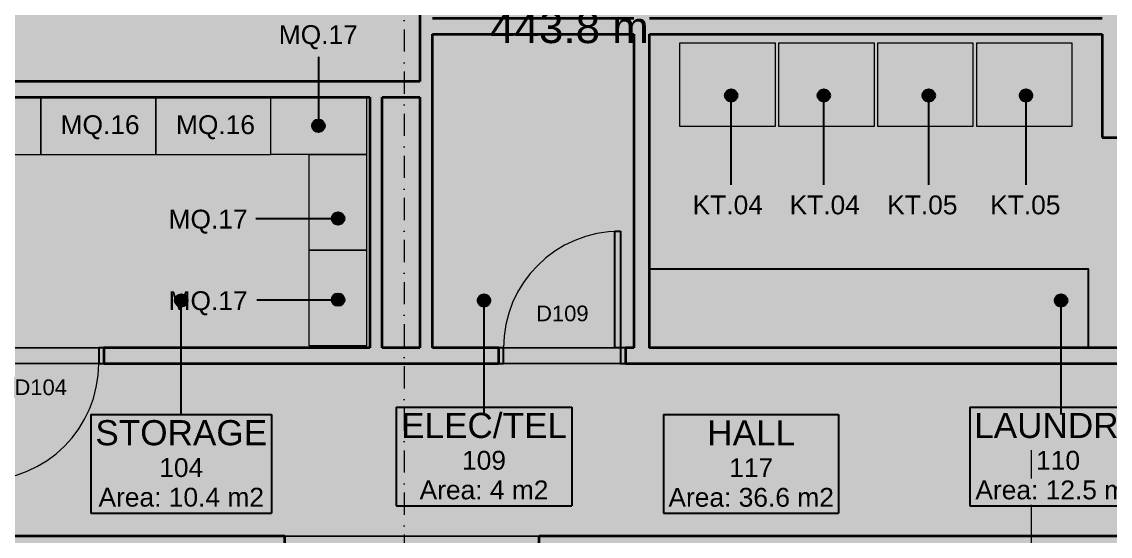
# Model space of a CAD drawing. Header units: millimetres. Extents: x -14278 to 101222, y -22378 to 34603.
# Drawn here: x 13157 to 21816, y 6700 to 10798 of the extents above; entities that cross this region are included whole.
import ezdxf
from ezdxf.enums import TextEntityAlignment as Align

# ---------------------------------------------------------------- set-up
doc = ezdxf.new("R2010")
doc.units = ezdxf.units.MM
doc.header["$MEASUREMENT"] = 0
doc.linetypes.add('Dot & Dashed', pattern=[335.138881, 176.388884, -88.194442, 0, -70.555556])
doc.linetypes.add('Long Dashed', pattern=[529.166651, 317.499995, -211.666656])
for name, color, linetype in [('A-Ee_40_20-M_GeneralFFAndEInternalFixed', 7, 'Continuous'), ('A-Zz_20_10_90-T_TextFFEInternal', 7, 'Continuous'), ('A-Zz_50_90_00-M_GrossInternal', 7, 'Continuous'), ('A-Zz_60_50_80-P_MarkerSection', 7, 'Continuous'), ('NewA-Ee_25_10-M_WallsInternal', 7, 'Continuous'), ('NewA-Ee_30_40-M_Floors', 7, 'Continuous'), ('NewA-Ee_30_60-M_Pavements', 7, 'Continuous'), ('NewA-Ee_40_20-M_GeneralFFAndEInternalFixed', 7, 'Continuous'), ('NewA-SL-M_SpacesInternal', 7, 'Continuous'), ('NewA-Ss_30_25-M_CeilingAndSoffitSystems', 7, 'Continuous'), ('NewA-Zz_20_10_90-T_TextFFEInternal', 7, 'Continuous'), ('NewA-Zz_35_40_80-M_GridStructural', 7, 'Continuous'), ('NewA-Zz_50_10_70-P_BoundarySiteRed', 7, 'Continuous'), ('NewA-Zz_50_10_90-P_BoundarySpace', 7, 'Continuous'), ('NewA-Zz_50_90_00-M_GrossInternal', 7, 'Continuous')]:
    doc.layers.add(name, color=color, linetype=linetype)
doc.styles.add('GENERATED_STYLE_1', font='')
doc.styles.get('GENERATED_STYLE_1').set_extended_font_data('Arial')

# ---------------------------------------------------------------- blocks, each defined once
blk = doc.blocks.new('LAUNDRY_110_3_1', base_point=(21400.9, 7375.3))
at = {"layer": 'NewA-SL-M_SpacesInternal', "color": 253, "linetype": 'Continuous', "lineweight": 13}
for p, q in [((21750.7, 10698.4), (18149.8, 10698.4)), ((18149.8, 10698.4), (18149.8, 8200)), ((21750.7, 9877.2), (21750.7, 10698.4)), ((23838.2, 9877.6), (21750.7, 9877.2)), ((23838.2, 8200), (23838.2, 9877.6)), ((18149.8, 8200), (23838.2, 8200))]:
    blk.add_line(p, q, dxfattribs=at)
at = {"layer": 'NewA-SL-M_SpacesInternal', "linetype": 'Continuous'}
for p, q in [((20698, 7728.8), (20698, 7414.5)), ((20698, 7728.8), (22103.8, 7728.8)), ((22103.8, 7728.8), (22103.8, 7414.5)), ((20698, 7414.5), (20698, 7178.8)), ((22103.8, 7414.5), (22103.8, 7178.8)), ((20698, 7178.8), (20698, 6943.1)), ((22103.8, 7178.8), (22103.8, 6943.1)), ((20698, 6943.1), (22103.8, 6943.1))]:
    blk.add_line(p, q, dxfattribs=at)
at = {"layer": 'NewA-SL-M_SpacesInternal', "color": 5, "lineweight": 70, "style": 'GENERATED_STYLE_1'}
for tag, height, p in [('ROOM_NAME', 200, (21400.9, 7683.1)), ('ROOM_NUMBER', 150, (21400.9, 7380.3)), ('adj_text', 150, (21400.9, 7144.5))]:
    blk.add_attdef(tag, text='', height=height, dxfattribs=at).set_placement(p, align=Align.TOP_CENTER)
blk = doc.blocks.new('HALL_117_9_1', base_point=(18959.3, 7316.1))
at = {"layer": 'NewA-SL-M_SpacesInternal', "color": 253, "linetype": 'Continuous', "lineweight": 13}
for p, q in [((32225, 8075), (6032.4, 8075)), ((6032.8, 6700.3), (27899.7, 6700.3))]:
    blk.add_line(p, q, dxfattribs=at)
at = {"layer": 'NewA-SL-M_SpacesInternal', "linetype": 'Continuous'}
for p, q in [((18263.2, 7669.6), (18263.2, 7355.4)), ((18263.2, 7669.6), (19655.3, 7669.6)), ((19655.3, 7669.6), (19655.3, 7355.4)), ((18263.2, 7355.4), (18263.2, 7119.6)), ((19655.3, 7355.4), (19655.3, 7119.6)), ((18263.2, 7119.6), (18263.2, 6883.9)), ((19655.3, 7119.6), (19655.3, 6883.9)), ((18263.2, 6883.9), (19655.3, 6883.9))]:
    blk.add_line(p, q, dxfattribs=at)
at = {"layer": 'NewA-SL-M_SpacesInternal', "color": 5, "lineweight": 70, "style": 'GENERATED_STYLE_1'}
for tag, height, p in [('ROOM_NAME', 200, (18959.3, 7623.9)), ('ROOM_NUMBER', 150, (18959.3, 7321.1)), ('adj_text', 150, (18959.3, 7085.4))]:
    blk.add_attdef(tag, text='', height=height, dxfattribs=at).set_placement(p, align=Align.TOP_CENTER)
blk = doc.blocks.new('ELEC_TEL_109_10_1', base_point=(16834.2, 7375.3))
at = {"layer": 'NewA-SL-M_SpacesInternal', "color": 253, "linetype": 'Continuous', "lineweight": 13}
for p, q in [((16424.6, 10698.4), (16424.6, 8200)), ((18024.8, 10698.4), (16424.6, 10698.4)), ((18024.8, 8200), (18024.8, 10698.4)), ((16424.6, 8200), (18024.8, 8200))]:
    blk.add_line(p, q, dxfattribs=at)
at = {"layer": 'NewA-SL-M_SpacesInternal', "linetype": 'Continuous'}
for p, q in [((16136.3, 7728.8), (16136.3, 7414.5)), ((16136.3, 7728.8), (17532.1, 7728.8)), ((17532.1, 7728.8), (17532.1, 7414.5)), ((16136.3, 7414.5), (16136.3, 7178.8)), ((17532.1, 7414.5), (17532.1, 7178.8)), ((16136.3, 7178.8), (16136.3, 6943.1)), ((17532.1, 7178.8), (17532.1, 6943.1)), ((16136.3, 6943.1), (17532.1, 6943.1))]:
    blk.add_line(p, q, dxfattribs=at)
at = {"layer": 'NewA-SL-M_SpacesInternal', "color": 5, "lineweight": 70, "style": 'GENERATED_STYLE_1'}
for tag, height, p in [('ROOM_NAME', 200, (16834.2, 7683.1)), ('ROOM_NUMBER', 150, (16834.2, 7380.3)), ('adj_text', 150, (16834.2, 7144.5))]:
    blk.add_attdef(tag, text='', height=height, dxfattribs=at).set_placement(p, align=Align.TOP_CENTER)
blk = doc.blocks.new('MECHANICAL ROOM_105_13_1', base_point=(10525.3, 17849.3))
at = {"layer": 'NewA-SL-M_SpacesInternal', "color": 253, "linetype": 'Continuous', "lineweight": 13}
for p, q in [((16324.6, 10322.9), (16324.6, 15099.7)), ((8492.7, 10322.9), (16324.6, 10322.9))]:
    blk.add_line(p, q, dxfattribs=at)
at = {"layer": 'NewA-SL-M_SpacesInternal', "color": 5, "lineweight": 70, "style": 'GENERATED_STYLE_1'}
for tag, height, p in [('ROOM_NAME', 200, (10525.3, 18157.1)), ('ROOM_NUMBER', 150, (10525.3, 17854.3)), ('adj_text', 150, (10525.3, 17618.6))]:
    blk.add_attdef(tag, text='', height=height, dxfattribs=at).set_placement(p, align=Align.TOP_CENTER)
blk = doc.blocks.new('STORAGE_104_14_1', base_point=(14425.7, 7317.2))
at = {"layer": 'NewA-SL-M_SpacesInternal', "color": 253, "linetype": 'Continuous', "lineweight": 13}
for p, q in [((15924.6, 10197.9), (10717.6, 10197.9)), ((10717.6, 10197.9), (10717.6, 8200)), ((15924.6, 8200), (15924.6, 10197.9)), ((10717.6, 8200), (15924.6, 8200))]:
    blk.add_line(p, q, dxfattribs=at)
at = {"layer": 'NewA-SL-M_SpacesInternal', "linetype": 'Continuous'}
for p, q in [((13707.6, 7670.7), (13707.6, 7356.4)), ((13707.6, 7670.7), (15143.8, 7670.7)), ((15143.8, 7670.7), (15143.8, 7356.4)), ((13707.6, 7356.4), (13707.6, 7120.7)), ((15143.8, 7356.4), (15143.8, 7120.7)), ((13707.6, 7120.7), (13707.6, 6885)), ((15143.8, 7120.7), (15143.8, 6885)), ((13707.6, 6885), (15143.8, 6885))]:
    blk.add_line(p, q, dxfattribs=at)
at = {"layer": 'NewA-SL-M_SpacesInternal', "color": 5, "lineweight": 70, "style": 'GENERATED_STYLE_1'}
for tag, height, p in [('ROOM_NAME', 200, (14425.7, 7625)), ('ROOM_NUMBER', 150, (14425.7, 7322.2)), ('adj_text', 150, (14425.7, 7086.4))]:
    blk.add_attdef(tag, text='', height=height, dxfattribs=at).set_placement(p, align=Align.TOP_CENTER)
blk = doc.blocks.new('Mesh_1_1', base_point=(14339.9, 34603))
at = {"layer": 'NewA-Ee_30_60-M_Pavements', "color": 254, "linetype": 'Continuous', "lineweight": 13, "flags": 128}
blk.add_lwpolyline([(14339.9, 34603, -0.414214), (42830.6, 6112.3, -0.414214), (14339.9, -22378.4, -0.414214), (-14150.7, 6112.3, -0.414214)], format="xyb", close=True, dxfattribs=at)
blk = doc.blocks.new('Slab_4_1', base_point=(11328, 15324.9))
at = {"layer": 'NewA-Ee_30_40-M_Floors', "linetype": 'Continuous', "lineweight": 13}
blk.add_hatch(color=254, dxfattribs=at).paths.add_polyline_path([(11328, 15324.9), (11328, 15099.7), (150.3, 15099.7), (150.3, 9350.5), (-124.9, 9350.5), (-124.9, 8300.5), (150.3, 8300.5), (150.3, 6700.3), (2050.3, 6700.3), (2050.3, 2150.3), (5499.7, 2150.3), (5499.7, 3091.8), (6214.3, 3091.8), (6214.3, 2766.8), (7714.3, 2766.8), (7714.3, 3091.8), (8455.6, 3091.8), (8500.3, 150.3), (16363.1, 150.3), (16363.1, -124.9), (17413.1, -124.9), (17413.1, 150.3), (27899.7, 150.3), (27899.7, 6700.3), (34699.7, 6700.3), (34699.7, 15099.7), (34639.4, 15099.7), (34639.4, 15324.9), (32809.4, 15324.9), (32809.4, 15099.7), (13158, 15099.7), (13158, 15324.9)])
blk = doc.blocks.new('Slab_8_1', base_point=(8492.7, 15099.7))
at = {"layer": 'NewA-Ss_30_25-M_CeilingAndSoffitSystems', "linetype": 'Continuous', "lineweight": 0}
blk.add_hatch(color=255, dxfattribs=at).paths.add_polyline_path([(8492.7, 15099.7), (8492.7, 10322.9), (16324.6, 10322.9), (16324.6, 15099.7)])
at = {"layer": 'NewA-Ss_30_25-M_CeilingAndSoffitSystems', "color": 6, "linetype": 'Continuous', "lineweight": 13, "flags": 128}
blk.add_lwpolyline([(8492.7, 15099.7), (16324.6, 15099.7), (16324.6, 10322.9), (8492.7, 10322.9)], close=True, dxfattribs=at)
blk = doc.blocks.new('Slab_11_1', base_point=(10717.6, 10195.7))
at = {"layer": 'NewA-Ss_30_25-M_CeilingAndSoffitSystems', "linetype": 'Continuous', "lineweight": 0}
blk.add_hatch(color=255, dxfattribs=at).paths.add_polyline_path([(10717.6, 10195.7), (10717.6, 8200), (15924.6, 8200), (15924.6, 10195.7)])
at = {"layer": 'NewA-Ss_30_25-M_CeilingAndSoffitSystems', "color": 6, "linetype": 'Continuous', "lineweight": 13, "flags": 128}
blk.add_lwpolyline([(10717.6, 10195.7), (15924.6, 10195.7), (15924.6, 8200), (10717.6, 8200)], close=True, dxfattribs=at)
blk = doc.blocks.new('Slab_12_1', base_point=(16424.6, 10698.4))
at = {"layer": 'NewA-Ss_30_25-M_CeilingAndSoffitSystems', "linetype": 'Continuous', "lineweight": 0}
blk.add_hatch(color=255, dxfattribs=at).paths.add_polyline_path([(16424.6, 10698.4), (16424.6, 8200), (18024.8, 8200), (18024.8, 10698.4)])
at = {"layer": 'NewA-Ss_30_25-M_CeilingAndSoffitSystems', "color": 6, "linetype": 'Continuous', "lineweight": 13, "flags": 128}
blk.add_lwpolyline([(16424.6, 10698.4), (18024.8, 10698.4), (18024.8, 8200), (16424.6, 8200)], close=True, dxfattribs=at)
blk = doc.blocks.new('Slab_18_1', base_point=(32225, 6700.3))
at = {"layer": 'NewA-Ss_30_25-M_CeilingAndSoffitSystems', "linetype": 'Continuous', "lineweight": 0}
blk.add_hatch(color=255, dxfattribs=at).paths.add_polyline_path([(32225, 6700.3), (32225, 8075), (6060, 8075), (6060, 6700.3)])
at = {"layer": 'NewA-Ss_30_25-M_CeilingAndSoffitSystems', "color": 6, "linetype": 'Continuous', "lineweight": 13, "flags": 128}
blk.add_lwpolyline([(32225, 6700.3), (6060, 6700.3), (6060, 8075), (32225, 8075)], close=True, dxfattribs=at)
blk = doc.blocks.new('Slab_27_1', base_point=(18149.8, 10698.4))
at = {"layer": 'NewA-Ss_30_25-M_CeilingAndSoffitSystems', "linetype": 'Continuous', "lineweight": 0}
blk.add_hatch(color=255, dxfattribs=at).paths.add_polyline_path([(18149.8, 10698.4), (18149.8, 8200), (23838.2, 8200), (23838.2, 9877.6), (21750.7, 9877.6), (21750.7, 10698.4)])
at = {"layer": 'NewA-Ss_30_25-M_CeilingAndSoffitSystems', "color": 6, "linetype": 'Continuous', "lineweight": 13, "flags": 128}
blk.add_lwpolyline([(18149.8, 10698.4), (21750.7, 10698.4), (21750.7, 9877.6), (23838.2, 9877.6), (23838.2, 8200), (18149.8, 8200)], close=True, dxfattribs=at)
blk = doc.blocks.new('Door 19_2')
at = {"layer": 'NewA-Ee_25_10-M_WallsInternal', "linetype": 'Continuous'}
for p, q in [((420, 0), (420, 930)), ((420, 930), (465, 930)), ((465, 930), (465, 0)), ((-465, 0), (-505, 0)), ((-505, 0), (-505, -125)), ((-465, -125), (-465, 0)), ((465, 0), (420, 0)), ((505, 0), (465, 0)), ((465, 0), (465, -125)), ((505, -125), (505, 0)), ((-505, -125), (-465, -125)), ((465, -125), (505, -125))]:
    blk.add_line(p, q, dxfattribs=at)
at = {"layer": 'NewA-Ee_25_10-M_WallsInternal', "color": 92, "linetype": 'Continuous', "lineweight": 35}
for p, q in [((-505, -125), (-505, 0)), ((505, -125), (505, 0))]:
    blk.add_line(p, q, dxfattribs=at)
at = {"layer": 'NewA-Ee_25_10-M_WallsInternal', "color": 6, "linetype": 'Continuous', "lineweight": 13}
blk.add_arc((465, 0), 930, 90, 180, dxfattribs=at)
blk = doc.blocks.new('D Marker 19')
at = {"layer": 'NewA-Ee_25_10-M_WallsInternal', "style": 'GENERATED_STYLE_1'}
blk.add_attdef('AC_WIDO_ID', text='', height=125, dxfattribs=at).set_placement((-262.1, 94.8), align=Align.BOTTOM_LEFT)
blk = doc.blocks.new('Door 19')
at = {"layer": 'NewA-Ee_25_10-M_WallsInternal', "linetype": 'Continuous'}
for p, q in [((420, 0), (420, 930)), ((420, 930), (465, 930)), ((465, 930), (465, 0)), ((-465, 0), (-505, 0)), ((-505, 0), (-505, -125)), ((-465, -125), (-465, 0)), ((465, 0), (420, 0)), ((505, 0), (465, 0)), ((465, 0), (465, -125)), ((505, -125), (505, 0)), ((-505, -125), (-465, -125)), ((465, -125), (505, -125))]:
    blk.add_line(p, q, dxfattribs=at)
at = {"layer": 'NewA-Ee_25_10-M_WallsInternal', "color": 92, "linetype": 'Continuous', "lineweight": 35}
for p, q in [((-505, 0), (-505, -125)), ((505, 0), (505, -125))]:
    blk.add_line(p, q, dxfattribs=at)
at = {"layer": 'NewA-Ee_25_10-M_WallsInternal', "color": 6, "linetype": 'Continuous', "lineweight": 13}
blk.add_arc((465, 0), 930, 90, 180, dxfattribs=at)
blk = doc.blocks.new('Wall_10_1', base_point=(5907.4, 8075))
at = {"layer": 'NewA-Ee_25_10-M_WallsInternal', "color": 92, "linetype": 'Continuous', "lineweight": 35}
for p, q in [((13809.1, 8200), (13809.1, 8075)), ((16948.6, 8200), (16948.6, 8075)), ((17958.6, 8200), (17958.6, 8075))]:
    blk.add_line(p, q, dxfattribs=at)
at = {"layer": 'NewA-Ee_25_10-M_WallsInternal', "color": 92, "linetype": 'Continuous', "lineweight": 35, "flags": 128}
for points in [[(15924.6, 8200), (13809.1, 8200)], [(16324.6, 8200), (16024.6, 8200)], [(16948.6, 8200), (16424.6, 8200)], [(18024.8, 8200), (17958.6, 8200)], [(21966.6, 8200), (18149.8, 8200)], [(13809.1, 8075), (16948.6, 8075)], [(17958.6, 8075), (21966.6, 8075)]]:
    blk.add_lwpolyline(points, dxfattribs=at)
at = {"layer": 'NewA-Ee_25_10-M_WallsInternal', "linetype": 'Continuous', "zscale": 1000}
blk.add_blockref('Door 19', (17453.6, 8200), dxfattribs=at)
at = {"layer": 'NewA-Ee_25_10-M_WallsInternal'}
ref = blk.add_blockref('D Marker 19', (17453.6, 8200), dxfattribs=at)
ref.add_attrib('AC_WIDO_ID', 'D109', dxfattribs={"color": 7, "height": 125, "style": 'GENERATED_STYLE_1'}).set_placement((17248.7, 8375.1), align=Align.BOTTOM_LEFT)
at = {"layer": 'NewA-Ee_25_10-M_WallsInternal', "linetype": 'Continuous', "zscale": 1000, "rotation": 180}
blk.add_blockref('Door 19_2', (13304.1, 8075), dxfattribs=at)
at = {"layer": 'NewA-Ee_25_10-M_WallsInternal'}
ref = blk.add_blockref('D Marker 19', (13304.1, 8200), dxfattribs=at)
ref.add_attrib('AC_WIDO_ID', 'D104', dxfattribs={"color": 7, "height": 125, "rotation": 360, "style": 'GENERATED_STYLE_1'}).set_placement((13099.2, 7786.9), align=Align.BOTTOM_LEFT)
blk = doc.blocks.new('Wall_18_1', base_point=(5907.4, 10197.9))
at = {"layer": 'NewA-Ee_25_10-M_WallsInternal', "color": 92, "linetype": 'Continuous', "lineweight": 35, "flags": 128}
for points in [[(16324.6, 10322.9), (8492.7, 10322.9)], [(10717.6, 10197.9), (15924.6, 10197.9)], [(16024.6, 10197.9), (16324.6, 10197.9)]]:
    blk.add_lwpolyline(points, dxfattribs=at)
blk = doc.blocks.new('Wall_19_1', base_point=(21750.7, 9877.2))
at = {"layer": 'NewA-Ee_25_10-M_WallsInternal', "color": 92, "linetype": 'Continuous', "lineweight": 35, "flags": 128}
for points in [[(21750.7, 10698.4), (21750.7, 9877.2)], [(21750.7, 9877.2), (21875.7, 9877.2)]]:
    blk.add_lwpolyline(points, dxfattribs=at)
blk = doc.blocks.new('Wall_20_1', base_point=(18024.8, 8075))
at = {"layer": 'NewA-Ee_25_10-M_WallsInternal', "color": 92, "linetype": 'Continuous', "lineweight": 35, "flags": 128}
for points in [[(18024.8, 10698.4), (18024.8, 8200)], [(18149.8, 8200), (18149.8, 10698.4)]]:
    blk.add_lwpolyline(points, dxfattribs=at)
blk = doc.blocks.new('Wall_21_1', base_point=(16324.6, 10698.4))
at = {"layer": 'NewA-Ee_25_10-M_WallsInternal', "color": 92, "linetype": 'Continuous', "lineweight": 35, "flags": 128}
for points in [[(18024.8, 10823.4), (16424.6, 10823.4)], [(21750.7, 10823.4), (18149.8, 10823.4)], [(16424.6, 10698.4), (18024.8, 10698.4)], [(18149.8, 10698.4), (21750.7, 10698.4)]]:
    blk.add_lwpolyline(points, dxfattribs=at)
blk = doc.blocks.new('Wall_23_1', base_point=(16324.6, 8075))
at = {"layer": 'NewA-Ee_25_10-M_WallsInternal', "color": 92, "linetype": 'Continuous', "lineweight": 35, "flags": 128}
for points in [[(16324.6, 15099.7), (16324.6, 10322.9)], [(16424.6, 8200), (16424.6, 10698.4)], [(16324.6, 10197.9), (16324.6, 8200)]]:
    blk.add_lwpolyline(points, dxfattribs=at)
blk = doc.blocks.new('Wall_52_1', base_point=(6032.8, 6700.3))
at = {"layer": 'NewA-Ee_25_10-M_WallsInternal', "color": 92, "linetype": 'Continuous', "lineweight": 35}
for p, q in [((15249.9, 6550.3), (15249.9, 6700.3)), ((17273.6, 6550.3), (17273.6, 6700.3))]:
    blk.add_line(p, q, dxfattribs=at)
at = {"layer": 'NewA-Ee_25_10-M_WallsInternal', "color": 92, "linetype": 'Continuous', "lineweight": 35, "flags": 128}
for points in [[(15249.9, 6700.3), (6032.8, 6700.3)], [(25956, 6700.3), (17273.6, 6700.3)]]:
    blk.add_lwpolyline(points, dxfattribs=at)
blk = doc.blocks.new('Wall_63_1', base_point=(16024.6, 8075))
at = {"layer": 'NewA-Ee_25_10-M_WallsInternal', "color": 92, "linetype": 'Continuous', "lineweight": 35, "flags": 128}
for points in [[(15924.6, 10197.9), (15924.6, 8200)], [(16024.6, 8200), (16024.6, 10197.9)]]:
    blk.add_lwpolyline(points, dxfattribs=at)
blk = doc.blocks.new('Standard grid marker')
at = {"layer": 'NewA-Zz_35_40_80-M_GridStructural', "color": 6, "linetype": 'Dot & Dashed', "lineweight": 13}
blk.add_line((1000, 0), (18130.8, 0), dxfattribs=at)
at = {"layer": 'NewA-Zz_35_40_80-M_GridStructural', "style": 'GENERATED_STYLE_1'}
blk.add_attdef('AC_MarkerText_1', text='', height=250, rotation=90, dxfattribs=at).set_placement((-250, 14.3), align=Align.MIDDLE_CENTER)
blk = doc.blocks.new('Flexible Shelf 19')
at = {"layer": 'NewA-Ee_40_20-M_GeneralFFAndEInternalFixed', "color": 1, "linetype": 'Continuous', "lineweight": 18}
for p, q in [((762, 457.2), (0, 457.2)), ((0, 457.2), (0, 0)), ((762, 0), (762, 457.2)), ((0, 0), (762, 0))]:
    blk.add_line(p, q, dxfattribs=at)
blk = doc.blocks.new('Flexible Shelf 19_2')
at = {"layer": 'NewA-Ee_40_20-M_GeneralFFAndEInternalFixed', "color": 1, "linetype": 'Continuous', "lineweight": 18}
for p, q in [((914.4, 457.2), (0, 457.2)), ((0, 457.2), (0, 0)), ((914.4, 0), (914.4, 457.2)), ((0, 0), (914.4, 0))]:
    blk.add_line(p, q, dxfattribs=at)
blk = doc.blocks.new('Washer 19')
at = {"layer": 'NewA-Ee_40_20-M_GeneralFFAndEInternalFixed', "color": 1, "linetype": 'Continuous', "lineweight": 18}
for p, q in [((-381, 0), (-381, -660.4)), ((381, 0), (-381, 0)), ((381, -660.4), (381, 0)), ((-381, -660.4), (381, -660.4))]:
    blk.add_line(p, q, dxfattribs=at)
blk = doc.blocks.new('Dryer 19')
at = {"layer": 'NewA-Ee_40_20-M_GeneralFFAndEInternalFixed', "color": 1, "linetype": 'Continuous', "lineweight": 18}
for p, q in [((0, 660.4), (0, 0)), ((762, 660.4), (0, 660.4)), ((762, 0), (762, 660.4)), ((0, 0), (762, 0))]:
    blk.add_line(p, q, dxfattribs=at)
blk = doc.blocks.new('Line_1_1', base_point=(14425.7, 7669.6))
at = {"layer": 'NewA-Zz_50_10_90-P_BoundarySpace', "linetype": 'Continuous'}
blk.add_hatch(color=256, dxfattribs=at).paths.add_polyline_path([(14475.7, 8577.5), (14471.9, 8596.7), (14461.1, 8612.9), (14444.9, 8623.7), (14425.7, 8627.5), (14406.6, 8623.7), (14390.4, 8612.9), (14379.5, 8596.7), (14375.7, 8577.5), (14379.5, 8558.4), (14390.4, 8542.2), (14406.6, 8531.3), (14425.7, 8527.5), (14444.9, 8531.3), (14461.1, 8542.2), (14471.9, 8558.4)])
blk.add_line((14425.7, 7669.6), (14425.7, 8527.5), dxfattribs=at)
blk.add_circle((14425.7, 8577.5), 50, dxfattribs=at)
blk = doc.blocks.new('Line_2_1', base_point=(16834.2, 7669.6))
at = {"layer": 'NewA-Zz_50_10_90-P_BoundarySpace', "linetype": 'Continuous'}
blk.add_hatch(color=256, dxfattribs=at).paths.add_polyline_path([(16884.2, 8577.5), (16880.4, 8596.7), (16869.6, 8612.9), (16853.4, 8623.7), (16834.2, 8627.5), (16815.1, 8623.7), (16798.9, 8612.9), (16788, 8596.7), (16784.2, 8577.5), (16788, 8558.4), (16798.9, 8542.2), (16815.1, 8531.3), (16834.2, 8527.5), (16853.4, 8531.3), (16869.6, 8542.2), (16880.4, 8558.4)])
blk.add_line((16834.2, 7669.6), (16834.2, 8527.5), dxfattribs=at)
blk.add_circle((16834.2, 8577.5), 50, dxfattribs=at)
blk = doc.blocks.new('Line_3_1', base_point=(21424.4, 7669.6))
at = {"layer": 'NewA-Zz_50_10_90-P_BoundarySpace', "linetype": 'Continuous'}
blk.add_hatch(color=256, dxfattribs=at).paths.add_polyline_path([(21474.4, 8577.5), (21470.6, 8596.7), (21459.8, 8612.9), (21443.5, 8623.7), (21424.4, 8627.5), (21405.3, 8623.7), (21389.1, 8612.9), (21378.2, 8596.7), (21374.4, 8577.5), (21378.2, 8558.4), (21389.1, 8542.2), (21405.3, 8531.3), (21424.4, 8527.5), (21443.5, 8531.3), (21459.8, 8542.2), (21470.6, 8558.4)])
blk.add_line((21424.4, 7669.6), (21424.4, 8527.5), dxfattribs=at)
blk.add_circle((21424.4, 8577.5), 50, dxfattribs=at)
blk = doc.blocks.new('Line_22_1', base_point=(15019.5, 9230.7))
at = {"layer": 'NewA-Zz_20_10_90-T_TextFFEInternal', "linetype": 'Continuous'}
blk.add_hatch(color=256, dxfattribs=at).paths.add_polyline_path([(15723.2, 9230.7), (15719.4, 9249.8), (15708.5, 9266.1), (15692.3, 9276.9), (15673.2, 9280.7), (15654, 9276.9), (15637.8, 9266.1), (15627, 9249.8), (15623.2, 9230.7), (15627, 9211.6), (15637.8, 9195.3), (15654, 9184.5), (15673.2, 9180.7), (15692.3, 9184.5), (15708.5, 9195.3), (15719.4, 9211.6)])
blk.add_line((15019.5, 9230.7), (15623.2, 9230.7), dxfattribs=at)
blk.add_circle((15673.2, 9230.7), 50, dxfattribs=at)
blk = doc.blocks.new('Line_23_1', base_point=(15026.6, 8584.1))
at = {"layer": 'NewA-Zz_20_10_90-T_TextFFEInternal', "linetype": 'Continuous'}
blk.add_hatch(color=256, dxfattribs=at).paths.add_polyline_path([(15723.2, 8584.1), (15719.4, 8603.2), (15708.5, 8619.5), (15692.3, 8630.3), (15673.2, 8634.1), (15654, 8630.3), (15637.8, 8619.5), (15627, 8603.2), (15623.2, 8584.1), (15627, 8565), (15637.8, 8548.8), (15654, 8537.9), (15673.2, 8534.1), (15692.3, 8537.9), (15708.5, 8548.8), (15719.4, 8565)])
blk.add_line((15026.6, 8584.1), (15623.2, 8584.1), dxfattribs=at)
blk.add_circle((15673.2, 8584.1), 50, dxfattribs=at)
blk = doc.blocks.new('Line_24_1', base_point=(15516.8, 10518.5))
at = {"layer": 'NewA-Zz_20_10_90-T_TextFFEInternal', "linetype": 'Continuous'}
blk.add_hatch(color=256, dxfattribs=at).paths.add_polyline_path([(15566.8, 9969.3), (15563, 9988.4), (15552.2, 10004.7), (15536, 10015.5), (15516.8, 10019.3), (15497.7, 10015.5), (15481.5, 10004.7), (15470.7, 9988.4), (15466.8, 9969.3), (15470.7, 9950.2), (15481.5, 9933.9), (15497.7, 9923.1), (15516.8, 9919.3), (15536, 9923.1), (15552.2, 9933.9), (15563, 9950.2)])
blk.add_line((15516.8, 10518.5), (15516.8, 10019.3), dxfattribs=at)
blk.add_circle((15516.8, 9969.3), 50, dxfattribs=at)
blk = doc.blocks.new('Line_49_1', base_point=(18800.5, 9498.4))
at = {"layer": 'NewA-Zz_20_10_90-T_TextFFEInternal', "linetype": 'Continuous'}
blk.add_hatch(color=256, dxfattribs=at).paths.add_polyline_path([(18850.5, 10210.5), (18846.6, 10229.6), (18835.8, 10245.9), (18819.6, 10256.7), (18800.5, 10260.5), (18781.3, 10256.7), (18765.1, 10245.9), (18754.3, 10229.6), (18750.5, 10210.5), (18754.3, 10191.4), (18765.1, 10175.2), (18781.3, 10164.3), (18800.5, 10160.5), (18819.6, 10164.3), (18835.8, 10175.2), (18846.6, 10191.4)])
blk.add_line((18800.5, 9498.4), (18800.5, 10160.5), dxfattribs=at)
blk.add_circle((18800.5, 10210.5), 50, dxfattribs=at)
blk = doc.blocks.new('Line_50_1', base_point=(19537.1, 9498.4))
at = {"layer": 'NewA-Zz_20_10_90-T_TextFFEInternal', "linetype": 'Continuous'}
blk.add_hatch(color=256, dxfattribs=at).paths.add_polyline_path([(19587.1, 10210.5), (19583.3, 10229.6), (19572.5, 10245.9), (19556.3, 10256.7), (19537.1, 10260.5), (19518, 10256.7), (19501.8, 10245.9), (19490.9, 10229.6), (19487.1, 10210.5), (19490.9, 10191.4), (19501.8, 10175.2), (19518, 10164.3), (19537.1, 10160.5), (19556.3, 10164.3), (19572.5, 10175.2), (19583.3, 10191.4)])
blk.add_line((19537.1, 9498.4), (19537.1, 10160.5), dxfattribs=at)
blk.add_circle((19537.1, 10210.5), 50, dxfattribs=at)
blk = doc.blocks.new('Line_51_1', base_point=(20372, 9498.4))
at = {"layer": 'NewA-Zz_20_10_90-T_TextFFEInternal', "linetype": 'Continuous'}
blk.add_hatch(color=256, dxfattribs=at).paths.add_polyline_path([(20422, 10210.5), (20418.2, 10229.6), (20407.4, 10245.9), (20391.2, 10256.7), (20372, 10260.5), (20352.9, 10256.7), (20336.7, 10245.9), (20325.8, 10229.6), (20322, 10210.5), (20325.8, 10191.4), (20336.7, 10175.2), (20352.9, 10164.3), (20372, 10160.5), (20391.2, 10164.3), (20407.4, 10175.2), (20418.2, 10191.4)])
blk.add_line((20372, 9498.4), (20372, 10160.5), dxfattribs=at)
blk.add_circle((20372, 10210.5), 50, dxfattribs=at)
blk = doc.blocks.new('Line_52_1', base_point=(21145.6, 9498.4))
at = {"layer": 'NewA-Zz_20_10_90-T_TextFFEInternal', "linetype": 'Continuous'}
blk.add_hatch(color=256, dxfattribs=at).paths.add_polyline_path([(21195.6, 10210.5), (21191.7, 10229.6), (21180.9, 10245.9), (21164.7, 10256.7), (21145.6, 10260.5), (21126.4, 10256.7), (21110.2, 10245.9), (21099.4, 10229.6), (21095.6, 10210.5), (21099.4, 10191.4), (21110.2, 10175.2), (21126.4, 10164.3), (21145.6, 10160.5), (21164.7, 10164.3), (21180.9, 10175.2), (21191.7, 10191.4)])
blk.add_line((21145.6, 9498.4), (21145.6, 10160.5), dxfattribs=at)
blk.add_circle((21145.6, 10210.5), 50, dxfattribs=at)
blk = doc.blocks.new('Cutting Plane_3_1', base_point=(21189.7, 4773.6))
at = {"layer": 'A-Zz_60_50_80-P_MarkerSection', "linetype": 'Continuous'}
for points in [[(21189.7, 5573.6), (21189.7, 5339.3, 0.198912), (20789.7, 5173.6)], [(20789.7, 4373.6, -0.414214), (20789.7, 5173.6), (20389.7, 4773.6)], [(21189.7, 3973.6), (21189.7, 4207.9, -0.198912), (20789.7, 4373.6)]]:
    blk.add_hatch(color=256, dxfattribs=at).paths.add_polyline_path(points)
at = {"layer": 'A-Zz_60_50_80-P_MarkerSection', "color": 6, "linetype": 'Long Dashed', "lineweight": 13}
blk.add_line((21189.7, 5573.6), (21189.7, 7386.3), dxfattribs=at)
at = {"layer": 'A-Zz_60_50_80-P_MarkerSection', "linetype": 'Continuous'}
for p, q in [((20789.7, 5173.6), (21189.7, 5573.6)), ((21189.7, 5573.6), (21189.7, 5339.3)), ((21189.7, 4207.9), (21189.7, 5339.3)), ((20789.7, 5173.6), (20389.7, 4773.6)), ((20389.7, 4773.6), (20789.7, 4373.6)), ((20789.7, 4373.6), (21189.7, 3973.6)), ((21189.7, 3973.6), (21189.7, 4207.9))]:
    blk.add_line(p, q, dxfattribs=at)
blk.add_circle((21189.7, 4773.6), 565.7, dxfattribs=at)
for start, end in [(90, 135), (135, 225), (225, 270)]:
    blk.add_arc((21189.7, 4773.6), 565.7, start, end, dxfattribs=at)
at = {"layer": 'A-Zz_60_50_80-P_MarkerSection', "char_height": 200, "attachment_point": 7, "rotation": 90, "style": 'GENERATED_STYLE_1'}
for s, insert in [('\\A1;{\\fArial|b0|i0|c0|p34;04002}', (21461.6, 4392.2)), ('\\A1;{\\fArial|b0|i0|c0|p34;3}', (21101.8, 4697.3))]:
    blk.add_mtext(s, dxfattribs=dict(at, insert=insert))
blk = doc.blocks.new('Label_23_1', base_point=(13355.1, 10137.2))
at = {"layer": 'A-Zz_20_10_90-T_TextFFEInternal', "insert": (13780.1, 10052.9), "char_height": 150, "attachment_point": 2, "style": 'GENERATED_STYLE_1'}
blk.add_mtext('\\fArial|b0|i0|c0|p34;MQ.16\\fArial|b0|i0|c0|p34;\\fArial|b0|i0|c0|p34;\\fArial|b0|i0|c0|p34;\\fArial|b0|i0|c0|p34;\\fArial|b0|i0|c0|p34;\\fArial|b0|i0|c0|p34;\\fArial|b0|i0|c0|p34;\\fArial|b0|i0|c0|p34;\\fArial|b0|i0|c0|p34;\\fArial|b0|i0|c0|p34;\\fArial|b0|i0|c0|p34;\\fArial|b0|i0|c0|p34;\\fArial|b0|i0|c0|p34;\\fArial|b0|i0|c0|p34;\\fArial|b0|i0|c0|p34;\\fArial|b0|i0|c0|p34;\\fArial|b0|i0|c0|p34;\\fArial|b0|i0|c0|p34;\\fArial|b0|i0|c0|p34;\\fArial|b0|i0|c0|p34;\\fArial|b0|i0|c0|p34;\\fArial|b0|i0|c0|p34;\\fArial|b0|i0|c0|p34;\\fArial|b0|i0|c0|p34;\\fArial|b0|i0|c0|p34;\\fArial|b0|i0|c0|p34;\\fArial|b0|i0|c0|p34;\\fArial|b0|i0|c0|p34;\\fArial|b0|i0|c0|p34;}', dxfattribs=at)
blk = doc.blocks.new('Label_24_1', base_point=(14273.2, 10137.2))
at = {"layer": 'A-Zz_20_10_90-T_TextFFEInternal', "insert": (14698.2, 10052.9), "char_height": 150, "attachment_point": 2, "style": 'GENERATED_STYLE_1'}
blk.add_mtext('\\fArial|b0|i0|c0|p34;MQ.16\\fArial|b0|i0|c0|p34;\\fArial|b0|i0|c0|p34;\\fArial|b0|i0|c0|p34;\\fArial|b0|i0|c0|p34;\\fArial|b0|i0|c0|p34;\\fArial|b0|i0|c0|p34;\\fArial|b0|i0|c0|p34;\\fArial|b0|i0|c0|p34;\\fArial|b0|i0|c0|p34;\\fArial|b0|i0|c0|p34;\\fArial|b0|i0|c0|p34;\\fArial|b0|i0|c0|p34;\\fArial|b0|i0|c0|p34;\\fArial|b0|i0|c0|p34;\\fArial|b0|i0|c0|p34;\\fArial|b0|i0|c0|p34;\\fArial|b0|i0|c0|p34;\\fArial|b0|i0|c0|p34;\\fArial|b0|i0|c0|p34;\\fArial|b0|i0|c0|p34;\\fArial|b0|i0|c0|p34;\\fArial|b0|i0|c0|p34;\\fArial|b0|i0|c0|p34;\\fArial|b0|i0|c0|p34;\\fArial|b0|i0|c0|p34;\\fArial|b0|i0|c0|p34;\\fArial|b0|i0|c0|p34;\\fArial|b0|i0|c0|p34;\\fArial|b0|i0|c0|p34;}', dxfattribs=at)
blk = doc.blocks.new('Label_25_1', base_point=(15090.8, 10854.2))
at = {"layer": 'A-Zz_20_10_90-T_TextFFEInternal', "insert": (15515.8, 10770), "char_height": 150, "attachment_point": 2, "style": 'GENERATED_STYLE_1'}
blk.add_mtext('\\fArial|b0|i0|c0|p34;MQ.17\\fArial|b0|i0|c0|p34;\\fArial|b0|i0|c0|p34;\\fArial|b0|i0|c0|p34;\\fArial|b0|i0|c0|p34;\\fArial|b0|i0|c0|p34;\\fArial|b0|i0|c0|p34;\\fArial|b0|i0|c0|p34;\\fArial|b0|i0|c0|p34;\\fArial|b0|i0|c0|p34;\\fArial|b0|i0|c0|p34;\\fArial|b0|i0|c0|p34;\\fArial|b0|i0|c0|p34;\\fArial|b0|i0|c0|p34;\\fArial|b0|i0|c0|p34;\\fArial|b0|i0|c0|p34;\\fArial|b0|i0|c0|p34;\\fArial|b0|i0|c0|p34;\\fArial|b0|i0|c0|p34;\\fArial|b0|i0|c0|p34;\\fArial|b0|i0|c0|p34;\\fArial|b0|i0|c0|p34;\\fArial|b0|i0|c0|p34;\\fArial|b0|i0|c0|p34;\\fArial|b0|i0|c0|p34;\\fArial|b0|i0|c0|p34;\\fArial|b0|i0|c0|p34;\\fArial|b0|i0|c0|p34;\\fArial|b0|i0|c0|p34;\\fArial|b0|i0|c0|p34;}', dxfattribs=at)
blk = doc.blocks.new('Label_26_1', base_point=(14214.1, 9385.2))
at = {"layer": 'A-Zz_20_10_90-T_TextFFEInternal', "insert": (14639.1, 9300.9), "char_height": 150, "attachment_point": 2, "style": 'GENERATED_STYLE_1'}
blk.add_mtext('\\fArial|b0|i0|c0|p34;MQ.17\\fArial|b0|i0|c0|p34;\\fArial|b0|i0|c0|p34;\\fArial|b0|i0|c0|p34;\\fArial|b0|i0|c0|p34;\\fArial|b0|i0|c0|p34;\\fArial|b0|i0|c0|p34;\\fArial|b0|i0|c0|p34;\\fArial|b0|i0|c0|p34;\\fArial|b0|i0|c0|p34;\\fArial|b0|i0|c0|p34;\\fArial|b0|i0|c0|p34;\\fArial|b0|i0|c0|p34;\\fArial|b0|i0|c0|p34;\\fArial|b0|i0|c0|p34;\\fArial|b0|i0|c0|p34;\\fArial|b0|i0|c0|p34;\\fArial|b0|i0|c0|p34;\\fArial|b0|i0|c0|p34;\\fArial|b0|i0|c0|p34;\\fArial|b0|i0|c0|p34;\\fArial|b0|i0|c0|p34;\\fArial|b0|i0|c0|p34;\\fArial|b0|i0|c0|p34;\\fArial|b0|i0|c0|p34;\\fArial|b0|i0|c0|p34;\\fArial|b0|i0|c0|p34;\\fArial|b0|i0|c0|p34;\\fArial|b0|i0|c0|p34;\\fArial|b0|i0|c0|p34;}', dxfattribs=at)
blk = doc.blocks.new('Label_27_1', base_point=(14214.1, 8735.5))
at = {"layer": 'A-Zz_20_10_90-T_TextFFEInternal', "insert": (14639.1, 8651.2), "char_height": 150, "attachment_point": 2, "style": 'GENERATED_STYLE_1'}
blk.add_mtext('\\fArial|b0|i0|c0|p34;MQ.17\\fArial|b0|i0|c0|p34;\\fArial|b0|i0|c0|p34;\\fArial|b0|i0|c0|p34;\\fArial|b0|i0|c0|p34;\\fArial|b0|i0|c0|p34;\\fArial|b0|i0|c0|p34;\\fArial|b0|i0|c0|p34;\\fArial|b0|i0|c0|p34;\\fArial|b0|i0|c0|p34;\\fArial|b0|i0|c0|p34;\\fArial|b0|i0|c0|p34;\\fArial|b0|i0|c0|p34;\\fArial|b0|i0|c0|p34;\\fArial|b0|i0|c0|p34;\\fArial|b0|i0|c0|p34;\\fArial|b0|i0|c0|p34;\\fArial|b0|i0|c0|p34;\\fArial|b0|i0|c0|p34;\\fArial|b0|i0|c0|p34;\\fArial|b0|i0|c0|p34;\\fArial|b0|i0|c0|p34;\\fArial|b0|i0|c0|p34;\\fArial|b0|i0|c0|p34;\\fArial|b0|i0|c0|p34;\\fArial|b0|i0|c0|p34;\\fArial|b0|i0|c0|p34;\\fArial|b0|i0|c0|p34;\\fArial|b0|i0|c0|p34;\\fArial|b0|i0|c0|p34;}', dxfattribs=at)
blk = doc.blocks.new('Label_73_1', base_point=(18348.3, 9498.4))
at = {"layer": 'A-Zz_20_10_90-T_TextFFEInternal', "insert": (18773.3, 9414.1), "char_height": 150, "attachment_point": 2, "style": 'GENERATED_STYLE_1'}
blk.add_mtext('\\fArial|b0|i0|c0|p34;KT.04\\fArial|b0|i0|c0|p34;\\fArial|b0|i0|c0|p34;\\fArial|b0|i0|c0|p34;\\fArial|b0|i0|c0|p34;\\fArial|b0|i0|c0|p34;\\fArial|b0|i0|c0|p34;\\fArial|b0|i0|c0|p34;\\fArial|b0|i0|c0|p34;\\fArial|b0|i0|c0|p34;\\fArial|b0|i0|c0|p34;\\fArial|b0|i0|c0|p34;\\fArial|b0|i0|c0|p34;\\fArial|b0|i0|c0|p34;\\fArial|b0|i0|c0|p34;\\fArial|b0|i0|c0|p34;\\fArial|b0|i0|c0|p34;\\fArial|b0|i0|c0|p34;\\fArial|b0|i0|c0|p34;\\fArial|b0|i0|c0|p34;\\fArial|b0|i0|c0|p34;\\fArial|b0|i0|c0|p34;\\fArial|b0|i0|c0|p34;\\fArial|b0|i0|c0|p34;\\fArial|b0|i0|c0|p34;\\fArial|b0|i0|c0|p34;\\fArial|b0|i0|c0|p34;\\fArial|b0|i0|c0|p34;\\fArial|b0|i0|c0|p34;\\fArial|b0|i0|c0|p34;}', dxfattribs=at)
blk = doc.blocks.new('Label_74_1', base_point=(19119.5, 9498.4))
at = {"layer": 'A-Zz_20_10_90-T_TextFFEInternal', "insert": (19544.5, 9414.1), "char_height": 150, "attachment_point": 2, "style": 'GENERATED_STYLE_1'}
blk.add_mtext('\\fArial|b0|i0|c0|p34;KT.04\\fArial|b0|i0|c0|p34;\\fArial|b0|i0|c0|p34;\\fArial|b0|i0|c0|p34;\\fArial|b0|i0|c0|p34;\\fArial|b0|i0|c0|p34;\\fArial|b0|i0|c0|p34;\\fArial|b0|i0|c0|p34;\\fArial|b0|i0|c0|p34;\\fArial|b0|i0|c0|p34;\\fArial|b0|i0|c0|p34;\\fArial|b0|i0|c0|p34;\\fArial|b0|i0|c0|p34;\\fArial|b0|i0|c0|p34;\\fArial|b0|i0|c0|p34;\\fArial|b0|i0|c0|p34;\\fArial|b0|i0|c0|p34;\\fArial|b0|i0|c0|p34;\\fArial|b0|i0|c0|p34;\\fArial|b0|i0|c0|p34;\\fArial|b0|i0|c0|p34;\\fArial|b0|i0|c0|p34;\\fArial|b0|i0|c0|p34;\\fArial|b0|i0|c0|p34;\\fArial|b0|i0|c0|p34;\\fArial|b0|i0|c0|p34;\\fArial|b0|i0|c0|p34;\\fArial|b0|i0|c0|p34;\\fArial|b0|i0|c0|p34;\\fArial|b0|i0|c0|p34;}', dxfattribs=at)
blk = doc.blocks.new('Label_75_1', base_point=(19895.9, 9498.4))
at = {"layer": 'A-Zz_20_10_90-T_TextFFEInternal', "insert": (20320.9, 9414.1), "char_height": 150, "attachment_point": 2, "style": 'GENERATED_STYLE_1'}
blk.add_mtext('\\fArial|b0|i0|c0|p34;KT.05\\fArial|b0|i0|c0|p34;\\fArial|b0|i0|c0|p34;\\fArial|b0|i0|c0|p34;\\fArial|b0|i0|c0|p34;\\fArial|b0|i0|c0|p34;\\fArial|b0|i0|c0|p34;\\fArial|b0|i0|c0|p34;\\fArial|b0|i0|c0|p34;\\fArial|b0|i0|c0|p34;\\fArial|b0|i0|c0|p34;\\fArial|b0|i0|c0|p34;\\fArial|b0|i0|c0|p34;\\fArial|b0|i0|c0|p34;\\fArial|b0|i0|c0|p34;\\fArial|b0|i0|c0|p34;\\fArial|b0|i0|c0|p34;\\fArial|b0|i0|c0|p34;\\fArial|b0|i0|c0|p34;\\fArial|b0|i0|c0|p34;\\fArial|b0|i0|c0|p34;\\fArial|b0|i0|c0|p34;\\fArial|b0|i0|c0|p34;\\fArial|b0|i0|c0|p34;\\fArial|b0|i0|c0|p34;\\fArial|b0|i0|c0|p34;\\fArial|b0|i0|c0|p34;\\fArial|b0|i0|c0|p34;\\fArial|b0|i0|c0|p34;\\fArial|b0|i0|c0|p34;}', dxfattribs=at)
blk = doc.blocks.new('Label_76_1', base_point=(20715, 9498.4))
at = {"layer": 'A-Zz_20_10_90-T_TextFFEInternal', "insert": (21140, 9414.1), "char_height": 150, "attachment_point": 2, "style": 'GENERATED_STYLE_1'}
blk.add_mtext('\\fArial|b0|i0|c0|p34;KT.05\\fArial|b0|i0|c0|p34;\\fArial|b0|i0|c0|p34;\\fArial|b0|i0|c0|p34;\\fArial|b0|i0|c0|p34;\\fArial|b0|i0|c0|p34;\\fArial|b0|i0|c0|p34;\\fArial|b0|i0|c0|p34;\\fArial|b0|i0|c0|p34;\\fArial|b0|i0|c0|p34;\\fArial|b0|i0|c0|p34;\\fArial|b0|i0|c0|p34;\\fArial|b0|i0|c0|p34;\\fArial|b0|i0|c0|p34;\\fArial|b0|i0|c0|p34;\\fArial|b0|i0|c0|p34;\\fArial|b0|i0|c0|p34;\\fArial|b0|i0|c0|p34;\\fArial|b0|i0|c0|p34;\\fArial|b0|i0|c0|p34;\\fArial|b0|i0|c0|p34;\\fArial|b0|i0|c0|p34;\\fArial|b0|i0|c0|p34;\\fArial|b0|i0|c0|p34;\\fArial|b0|i0|c0|p34;\\fArial|b0|i0|c0|p34;\\fArial|b0|i0|c0|p34;\\fArial|b0|i0|c0|p34;\\fArial|b0|i0|c0|p34;\\fArial|b0|i0|c0|p34;}', dxfattribs=at)

msp = doc.modelspace()

# ---------------------------------------------------------------- hatches: boundary and pattern name
at = {"layer": 'A-Ee_40_20-M_GeneralFFAndEInternalFixed', "linetype": 'Continuous', "lineweight": 13}
msp.add_hatch(color=11, dxfattribs=at).paths.add_polyline_path([(18149.8, 8829.9), (21639.1, 8829.9), (21639.1, 8200), (18149.8, 8200)])
at = {"layer": 'NewA-Zz_50_90_00-M_GrossInternal', "linetype": 'Continuous', "lineweight": 140}
msp.add_hatch(color=1, dxfattribs=at).paths.add_polyline_path([(150.3, 15099.7), (34699.7, 15099.7), (34699.7, 6700.3), (27899.7, 6700.3), (27899.7, 150.3), (8500.3, 150.3), (8500.3, 3091.8), (5499.7, 3091.8), (5499.7, 2150.3), (2050.3, 2150.3), (2050.3, 6700.3), (150.3, 6700.3)])

# ---------------------------------------------------------------- linework, layer by layer
at = {"layer": 'A-Ee_40_20-M_GeneralFFAndEInternalFixed', "linetype": 'Continuous', "flags": 128}
msp.add_lwpolyline([(18149.8, 8829.9), (21639.1, 8829.9), (21639.1, 8200), (18149.8, 8200)], close=True, dxfattribs=at)
at = {"layer": 'NewA-Zz_50_10_70-P_BoundarySiteRed', "color": 1, "linetype": 'Continuous', "lineweight": 140}
msp.add_circle((14339.9, 6112.3), 28490.7, dxfattribs=at)

# ---------------------------------------------------------------- block references
at = {"layer": 'A-Zz_20_10_90-T_TextFFEInternal', "color": 6, "linetype": 'Continuous', "lineweight": 13}
for name, p in [('Label_25_1', (15090.8, 10854.2)), ('Label_23_1', (13355.1, 10137.2)), ('Label_24_1', (14273.2, 10137.2)), ('Label_73_1', (18348.3, 9498.4)), ('Label_74_1', (19119.5, 9498.4)), ('Label_75_1', (19895.9, 9498.4)), ('Label_76_1', (20715, 9498.4)), ('Label_26_1', (14214.1, 9385.2)), ('Label_27_1', (14214.1, 8735.5))]:
    msp.add_blockref(name, p, dxfattribs=at)
at = {"layer": 'A-Zz_60_50_80-P_MarkerSection', "color": 6, "lineweight": 13}
msp.add_blockref('Cutting Plane_3_1', (21189.7, 4773.6), dxfattribs=at)
at = {"layer": 'NewA-Ee_25_10-M_WallsInternal', "color": 92, "lineweight": 35}
for name, p in [('Wall_23_1', (16324.6, 8075)), ('Wall_20_1', (18024.8, 8075)), ('Wall_19_1', (21750.7, 9877.2)), ('Wall_21_1', (16324.6, 10698.4)), ('Wall_18_1', (5907.4, 10197.9)), ('Wall_63_1', (16024.6, 8075)), ('Wall_10_1', (5907.4, 8075)), ('Wall_52_1', (6032.8, 6700.3))]:
    msp.add_blockref(name, p, dxfattribs=at)
at = {"layer": 'NewA-Ee_30_40-M_Floors', "color": 6, "linetype": 'Continuous', "lineweight": 13}
msp.add_blockref('Slab_4_1', (11328, 15324.9), dxfattribs=at)
at = {"layer": 'NewA-Ee_30_60-M_Pavements', "color": 254, "lineweight": 13}
msp.add_blockref('Mesh_1_1', (14339.9, 34603), dxfattribs=at)
at = {"layer": 'NewA-Ee_40_20-M_GeneralFFAndEInternalFixed', "color": 6, "linetype": 'Continuous', "lineweight": 13, "zscale": 1000}
for name, p in [('Washer 19', (18770.9, 10626.5)), ('Washer 19', (19558.3, 10626.5)), ('Dryer 19', (19963.2, 9966.1)), ('Dryer 19', (20750.6, 9966.1)), ('Flexible Shelf 19_2', (12394, 9740.7)), ('Flexible Shelf 19_2', (13308.4, 9740.7)), ('Flexible Shelf 19_2', (14222.8, 9740.7))]:
    msp.add_blockref(name, p, dxfattribs=at)
at = {"layer": 'NewA-Ee_40_20-M_GeneralFFAndEInternalFixed', "color": 6, "linetype": 'Continuous', "lineweight": 13, "xscale": -1, "zscale": 1000}
msp.add_blockref('Flexible Shelf 19', (15899.2, 9740.7), dxfattribs=at)
at = {"layer": 'NewA-Ee_40_20-M_GeneralFFAndEInternalFixed', "color": 6, "linetype": 'Continuous', "lineweight": 13, "xscale": -1, "zscale": 1000, "rotation": 270}
for p in [(15442, 8978.7), (15442, 8216.7)]:
    msp.add_blockref('Flexible Shelf 19', p, dxfattribs=at)
at = {"layer": 'NewA-SL-M_SpacesInternal', "linetype": 'Continuous'}
msp.add_blockref('MECHANICAL ROOM_105_13_1', (10525.3, 17849.3), dxfattribs=at)
for name, p, values in [('ELEC_TEL_109_10_1', (16834.2, 7375.3), {'ROOM_NAME': 'ELEC/TEL', 'ROOM_NUMBER': '109', 'adj_text': 'Area: 4 m2'}), ('LAUNDRY_110_3_1', (21400.9, 7375.3), {'ROOM_NAME': 'LAUNDRY', 'ROOM_NUMBER': '110', 'adj_text': 'Area: 12.5 m2'}), ('STORAGE_104_14_1', (14425.7, 7317.2), {'ROOM_NAME': 'STORAGE', 'ROOM_NUMBER': '104', 'adj_text': 'Area: 10.4 m2'}), ('HALL_117_9_1', (18959.3, 7316.1), {'ROOM_NAME': 'HALL', 'ROOM_NUMBER': '117', 'adj_text': 'Area: 36.6 m2'})]:
    msp.add_blockref(name, p, dxfattribs=at).add_auto_attribs(values)
at = {"layer": 'NewA-Ss_30_25-M_CeilingAndSoffitSystems', "color": 6, "linetype": 'Continuous', "lineweight": 13}
for name, p in [('Slab_8_1', (8492.7, 15099.7)), ('Slab_12_1', (16424.6, 10698.4)), ('Slab_27_1', (18149.8, 10698.4)), ('Slab_11_1', (10717.6, 10195.7)), ('Slab_18_1', (32225, 6700.3))]:
    msp.add_blockref(name, p, dxfattribs=at)
at = {"layer": 'NewA-Zz_20_10_90-T_TextFFEInternal', "linetype": 'Continuous'}
for name, p in [('Line_24_1', (15516.8, 10518.5)), ('Line_49_1', (18800.5, 9498.4)), ('Line_50_1', (19537.1, 9498.4)), ('Line_51_1', (20372, 9498.4)), ('Line_52_1', (21145.6, 9498.4)), ('Line_22_1', (15019.5, 9230.7)), ('Line_23_1', (15026.6, 8584.1))]:
    msp.add_blockref(name, p, dxfattribs=at)
at = {"layer": 'NewA-Zz_35_40_80-M_GridStructural', "color": 1, "linetype": 'Continuous', "lineweight": 18, "zscale": 1000, "rotation": 270}
msp.add_blockref('Standard grid marker', (16200, 17770.2), dxfattribs=at)
at = {"layer": 'NewA-Zz_50_10_90-P_BoundarySpace', "linetype": 'Continuous'}
for name, p in [('Line_1_1', (14425.7, 7669.6)), ('Line_2_1', (16834.2, 7669.6)), ('Line_3_1', (21424.4, 7669.6))]:
    msp.add_blockref(name, p, dxfattribs=at)

# ---------------------------------------------------------------- texts
at = {"layer": 'A-Zz_50_90_00-M_GrossInternal', "insert": (16883.2, 10624.1), "char_height": 250, "attachment_point": 7, "style": 'GENERATED_STYLE_1'}
msp.add_mtext('{\\fArial|b0|i0|c0|p34;443.8 m{\\H0.66x;\\S2^  ;}}', dxfattribs=at)

doc.saveas('drawing.dxf')
